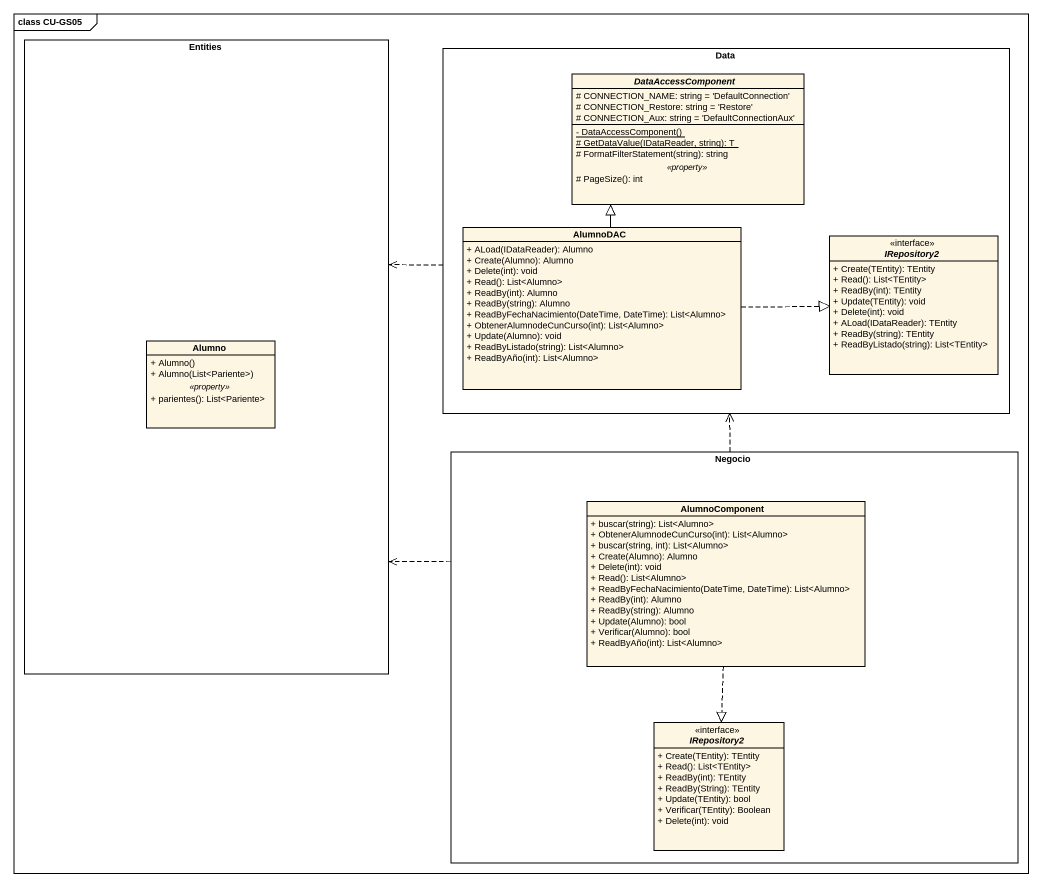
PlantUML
@startuml
mainframe class CU-GS05
hide circle
hide empty members
skinparam classAttributeIconSize 0
rectangle Entities {
  class Alumno {
    + Alumno()
    + Alumno(List<Pariente>)
    .. <<property>> ..
    + parientes(): List<Pariente>
  }
}
rectangle Data {
  abstract class DataAccessComponent {
    # CONNECTION_NAME: string = 'DefaultConnection'
    # CONNECTION_Restore: string = 'Restore'
    # CONNECTION_Aux: string = 'DefaultConnectionAux'
    --
    {static} - DataAccessComponent()
    {static} # GetDataValue(IDataReader, string): T
    # FormatFilterStatement(string): string
    .. <<property>> ..
    # PageSize(): int
  }
  class AlumnoDAC {
    + ALoad(IDataReader): Alumno
    + Create(Alumno): Alumno
    + Delete(int): void
    + Read(): List<Alumno>
    + ReadBy(int): Alumno
    + ReadBy(string): Alumno
    + ReadByFechaNacimiento(DateTime, DateTime): List<Alumno>
    + ObtenerAlumnodeCunCurso(int): List<Alumno>
    + Update(Alumno): void
    + ReadByListado(string): List<Alumno>
    + ReadByAño(int): List<Alumno>
  }
  interface IRepository2 {
    + Create(TEntity): TEntity
    + Read(): List<TEntity>
    + ReadBy(int): TEntity
    + Update(TEntity): void
    + Delete(int): void
    + ALoad(IDataReader): TEntity
    + ReadBy(string): TEntity
    + ReadByListado(string): List<TEntity>
  }
}
rectangle Negocio {
  class AlumnoComponent {
    + buscar(string): List<Alumno>
    + ObtenerAlumnodeCunCurso(int): List<Alumno>
    + buscar(string, int): List<Alumno>
    + Create(Alumno): Alumno
    + Delete(int): void
    + Read(): List<Alumno>
    + ReadByFechaNacimiento(DateTime, DateTime): List<Alumno>
    + ReadBy(int): Alumno
    + ReadBy(string): Alumno
    + Update(Alumno): bool
    + Verificar(Alumno): bool
    + ReadByAño(int): List<Alumno>
  }
  interface "IRepository2" as IRepository2_2 {
    + Create(TEntity): TEntity
    + Read(): List<TEntity>
    + ReadBy(int): TEntity
    + ReadBy(String): TEntity
    + Update(TEntity): bool
    + Verificar(TEntity): Boolean
    + Delete(int): void
  }
}
Data .left.> Entities
AlumnoDAC -up-|> DataAccessComponent
AlumnoDAC .right.|> IRepository2
Negocio .left.> Entities
Negocio .up.> Data
AlumnoComponent ..|> IRepository2_2
@enduml
